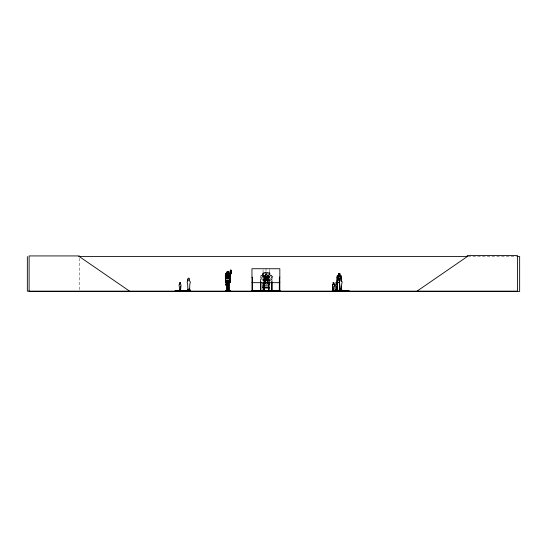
<?xml version="1.0" encoding="UTF-8"?>
<svg xmlns="http://www.w3.org/2000/svg" width="547" height="547" viewBox="0 0 547 547"><rect width="100%" height="100%" fill="white"/><g stroke="black" fill="none" stroke-linecap="round" stroke-linejoin="round"><path stroke-width="0.41" stroke-dasharray="2.73 2.05" d="M263.045 274.703L263.045 276.324L263.011 272.912L269.637 272.782L263.004 272.898M269.555 274.703L269.609 272.898M269.562 269.37L269.555 272.461L263.045 272.515L263.045 269.562M269.555 283.421L269.596 276.495L262.998 276.529L263.045 281.972M269.623 280.228L263.032 280.324M269.692 280.043L263.039 280.208M263.011 276.495L269.562 276.303L269.562 273.103L263.045 273.083M264.939 282.409L265.555 280.761M266.464 277.589L266.498 277.473M271.585 282.409L272.153 280.755M271.818 281.896L272.215 276.153L271.606 275.551L270.512 275.551L270.512 273.835L268.816 273.835L268.871 275.606L268.037 276.18L268.037 279.38L268.885 280.755L270.464 280.755L271.312 279.38L271.312 276.18L270.464 275.606L270.457 273.89L268.871 273.89M268.481 282.409L269.11 280.761M266.888 281.486C269.213 279.141 267.162 278.621 266.519 281.083C265.821 278.485 263.989 279.503 266.177 281.473M265.794 280.522L266.806 280.522M267.668 275.551L267.121 276.16L267.093 281.302L267.066 277.206M264.509 275.551L263.962 276.16L263.962 282.567M264.536 275.606L264.023 276.187L264.023 281.808M263.962 279.503L264.509 278.888L265.678 278.888L265.678 277.172L267.394 277.172M262.957 280.03L269.568 280.037L263.045 279.955M265.739 278.949L264.878 279.517L264.878 282.717M468.102 256.584L516.272 256.584M262.239 273.89L263.818 273.89M267.339 273.89L265.739 273.89L265.739 275.606L264.878 276.18L264.878 279.38L265.739 280.755L267.339 280.755L268.194 279.38L268.194 276.18L267.339 275.606L267.394 273.835L265.678 273.835L265.678 275.551L263.859 275.551M266.02 274.177L267.052 274.177L267.052 274.751L266.02 274.751M262.191 275.551L261.035 275.551L260.502 276.16L260.522 281.302M267.394 275.551L268.823 275.551M261.063 275.606L271.592 275.606M263.011 276.761L269.609 276.727M263.039 276.953L269.562 276.953M260.481 277.206L260.981 277.206M263.934 277.206L264.406 277.206L264.406 281.302M265.534 277.206L265.035 277.206L265.069 281.302M265.739 277.233L267.558 277.206L267.558 281.302L267.531 277.206M269.056 277.206L268.584 277.206L268.584 281.302M271.654 277.206L272.153 277.206M266.02 277.52L267.052 277.52M266.02 278.088L267.052 278.088M267.394 278.888L268.502 278.888L269.11 279.496M264.536 278.949L268.481 278.949M263.045 280.522L269.555 280.522M267.339 278.949L268.194 279.517L268.194 281.917M268.502 275.551L269.11 276.153L269.056 281.808M264.946 275.551L265.555 276.153L265.5 281.302M264.926 275.606L265.5 276.18M264.023 280.755L264.365 281.855L263.962 280.761M267.121 280.761L267.483 281.896M260.557 280.755L260.905 281.855M260.502 280.761L260.857 281.896M272.153 276.18L272.126 281.302M271.681 277.206L271.654 281.302M267.339 282.717L267.339 279.517L265.739 279.517L265.739 282.717M266.177 277.206L266.177 281.397M265.992 268.734L265.992 281.855M260.946 277.206L260.981 281.302M79.329 258.266L79.329 290.3M264.645 279.38L263.804 280.755L262.239 280.755L261.398 279.38L261.398 276.18L262.239 275.606L262.184 273.835L263.873 273.835L263.804 275.606L264.645 276.18L264.645 279.38M263.524 274.177L262.519 274.177L262.519 274.751L263.524 274.751L263.524 274.177M270.184 274.177L269.165 274.177L269.165 274.751L270.184 274.751L270.184 274.177M263.804 276.18L262.239 276.18L262.239 279.38L263.804 279.38L263.804 276.18M267.339 276.18L265.739 276.18L265.739 279.38L267.339 279.38L267.339 276.18M270.464 276.18L268.885 276.18L268.885 279.38L270.464 279.38L270.464 276.18"/><path stroke-width="0.82" d="M227.142 274.416L227.087 272.803L228.803 272.823L228.803 274.362L229.911 274.327L230.519 274.895L230.513 279.025L229.925 280.563L225.897 280.556L225.371 279.025L225.371 274.902L225.918 274.348L227.087 274.368M228.742 274.409L228.749 272.844M230.458 279.018L230.458 274.888M269.562 287.271L263.039 287.271L263.045 285.671M230.287 271.585L230.41 270.703L230.827 273.739L231.422 273.705L230.971 270.649L230.875 271.551L230.287 271.585L230.342 269.979L230.663 271.825L231.258 271.797L231.272 271.175L230.677 271.209L230.663 271.825M230.875 271.551L230.937 269.951L231.258 271.797M225.535 282.635L225.514 281.999L226.308 282.02L226.335 282.519L225.535 282.635L225.514 281.999M226.328 282.655L226.308 282.02M333.937 290.614L334.176 286.136A1.162 0.964 -90 0 0 333.978 284.31L333.868 282.765M336.692 282.642L336.877 284.31A1.162 0.964 -90 0 1 337.075 286.136L336.836 290.614L335.865 290.614L335.708 286.136A1.162 0.964 -90 0 1 335.906 284.31L335.974 282.765M341.362 290.354L341.725 283.633A1.744 1.45 -90 0 0 341.362 280.891L341.424 280.891M180.537 290.614L180.742 286.136A1.162 1.005 -90 0 0 180.537 284.31L180.517 282.902M180.783 286.136L180.572 290.614L179.532 290.614L179.32 286.136A1.162 1.005 -90 0 1 179.532 284.31L179.635 282.765M189.535 290.354L189.857 283.633A1.744 1.545 -90 0 0 189.488 280.891L189.488 279.011A0.868 0.773 -90 0 0 188.715 278.143A0.868 0.773 -90 0 0 187.942 279.011L187.942 280.891A1.744 1.545 -90 0 0 187.628 283.633L187.942 290.354M340.644 289.322L339.96 289.52L340.719 289.561M340.255 289.37L340.726 289.561M339.872 289.493L340.48 289.664M189.365 289.609L188.667 289.397M188.927 289.322C188.961 289.862 188.804 289.158 189.166 289.712M333.014 289.951L333.499 290.013M333.424 289.999L332.979 290.054L333.417 290.17M336.296 289.999L335.879 290.054L336.364 290.047M335.913 290.149L336.296 289.91L335.79 289.848L335.728 290.99M340.713 289.397L340.166 289.438M179.546 282.902L179.566 284.31M180.442 289.931L180.004 290.013L180.606 289.848L180.654 290.99M189.365 289.397L189.276 289.609M189.2 289.52L189.057 289.664M333.13 290.054L333.253 289.951M336.036 290.006L336.125 289.944M340.555 289.719L340.46 289.322M180.469 289.951L180.018 290.054L180.503 290.088M180.291 289.951L180.059 290.177M180.093 289.951L180.442 290.177M230.02 280.119L230.602 278.409M269.11 284.098L268.522 285.808L264.495 285.808L263.962 284.098M335.578 290.881L342.907 291.1M260.94 290.881L259.852 291.107M251.88 291.072L251.893 290.635L279.893 290.71M263.832 291.1L263.88 290.635M265.083 283.346L265.616 283.503L266.245 282.389M180.072 289.978L180.332 289.985M268.194 282.717L267.339 284.091L265.739 284.091L264.878 282.717M333.15 282.642L333.007 284.31A1.162 0.964 -90 0 0 332.808 286.136L333.007 290.614L333.978 290.614M343.256 290.915L349.068 290.731L349.239 291.113L332.289 291.141L332.385 290.382L333.027 290.382L333.027 290.867M333.93 291.141L333.438 291.127L333.834 290.382M336.439 291.059L336.733 290.382M337.711 291.141L337.649 290.867M339.434 291.018L338.682 291.134L339.208 291.113M338.983 291.141L339.044 290.006L340.008 290.006M340.549 290.867L340.815 291.018M340.795 291.004L341.02 290.635M341.896 291.134L342.012 290.006L341.048 290.006L341.055 291.134L341.41 286.225M346.942 290.731L346.914 291.018M348.671 291.018L348.952 291.134M348.897 291.12L335.195 290.99M175.197 291.052L174.903 290.867L178.595 290.99M179.922 291.052L179.614 291.059M180.722 291.127L190.226 291.134L189.72 291.12L190.349 290.915L190.349 290.006L189.501 290.006M181.036 291.141L181.132 290.382L180.537 290.382M183.197 291.134L183.648 291.134M183.587 291.12L183.792 291.018M188.038 290.006L188.065 291.018M188.667 291.127L188.517 291.018M190.52 291.127L181.228 291.141M228.79 271.551L227.19 271.558L227.196 273.274L225.973 273.22L225.432 273.835L225.398 282.601L225.378 281.39L225.959 281.39M333.109 282.642L333.492 282.471M336.008 282.642L336.391 282.471M225.385 282.505L230.595 282.464M230.027 281.37L230.608 281.363L230.581 282.573L230.574 273.801L229.966 273.199L228.858 273.206M417.046 291.141L467.261 256.584L467.261 255.565L517.469 255.565L517.469 291.141L27.35 291.141L27.35 256.584M226.342 273.849L227.196 273.274L227.135 271.503L228.844 271.49L228.796 273.261L229.658 273.828M227.142 274.396L226.287 274.909L226.287 277.787L227.142 279.011L228.742 279.004L229.596 277.767L229.603 274.895L228.742 274.382M225.959 281.473L225.487 281.486M225.904 281.39L225.966 282.58M230.54 281.452L225.419 281.172M230.54 282.567L225.494 282.594M332.754 291.141L332.391 291.059M340.897 291.141L340.521 290.99M175.102 291.141L181.146 291.059M176.182 290.867L176.503 291.141M179.532 291.141L179.621 290.382M188.783 289.301L189.296 289.322M230.232 271.038L230.82 271.011M230.656 272.262L231.251 272.228M230.643 272.878L231.237 272.844M227.149 272.878L228.749 272.871M226 273.281L227.196 273.274M228.796 273.261L229.945 273.254M225.904 273.842L225.432 273.842L225.514 278.43M230.554 273.815L230.082 273.815L230.034 282.56M225.398 274.82L225.87 274.813L225.911 282.58M230.513 274.785L230.041 274.792L230.143 282.573M225.87 274.895L225.371 274.929L225.918 274.375L229.911 274.355L230.458 274.915M230.041 274.868L230.519 274.895M225.938 280.502L229.925 280.563M230.068 281.144L230.649 281.144M225.959 281.705L230.027 281.684M225.959 281.787L230.027 281.767M225.426 282.416L230.656 282.382M78.686 256.584L467.521 256.584M517.086 256.584L519.65 256.584L519.65 291.435L29.114 291.435L29.114 255.928L79.329 255.928L79.329 256.584L129.536 291.141M338.484 273.835L339.933 273.835L339.906 275.551L340.856 275.551L341.355 276.153L341.307 281.302M339.885 273.89L338.531 273.89L338.531 275.606L337.82 276.18L337.82 279.38L338.531 280.755L339.858 280.755M338.511 275.551L337.513 275.551L337.061 276.16L337.068 291.141M337.533 275.606L340.836 275.606M251.948 277.206L252.42 277.206L252.475 291.141M279.832 277.206L279.36 277.206L279.305 291.141M337.068 277.206L337.561 277.206L337.602 291.141M187.942 279.011L187.942 280.891M339.913 279.011L339.974 279.011A0.868 0.725 -90 0 1 340.699 278.143A0.868 0.725 -90 0 1 341.424 279.011L341.362 279.011M339.673 283.633L339.974 290.354L339.619 283.633A1.744 1.45 -90 0 1 339.913 280.891L339.974 280.891M337.533 282.409L339.202 282.409M228.523 291.141L228.523 282.43L229.104 282.43L229.049 291.141M339.202 282.464L337.499 282.464L337.061 280.761L337.567 282.409M251.948 282.676L279.832 282.676M333.978 283.052L333.937 284.31A1.162 0.964 -90 0 1 334.135 286.136L334.176 286.136M263.039 283.421L264.673 283.421M268.604 283.421L269.562 283.421M262.998 283.647L264.645 283.647M268.639 283.647L269.609 283.647M262.998 283.845L264.645 283.845M268.639 283.845L269.609 283.845M264.673 284.064L263.039 284.064L263.039 287.271M268.604 284.064L269.562 284.064M332.966 284.31L333.007 284.31A1.162 0.964 -90 0 0 332.767 286.136L332.966 290.614M262.998 287.49L269.609 287.49M262.998 287.688L269.609 287.688M269.562 287.913L263.039 287.913L263.039 291.004L269.568 291.004M188.845 289.206L188.845 290.731L188.783 289.206L189.549 289.206M333.397 289.944L332.891 289.848L332.918 290.99M337.267 290.382L336.624 290.382L336.644 290.99M225.398 290.512L230.629 290.532M184.742 290.587L185.905 290.587M344.159 290.587L345.321 290.587M225.398 290.731L230.629 290.731M337.608 290.635L337.02 290.635L337.02 291.141M177.228 290.772L177.973 290.772M271.633 290.778L259.921 291.141L260.94 291.072L260.981 282.122M271.791 290.854L272.638 291.1M263.045 290.915L269.555 290.915M225.508 282.136L226.308 282.149M225.535 282.505L226.335 282.519M279.975 291.107L279.886 290.635M269.117 290.854L269.056 282.122M272.057 291.107L272.064 290.635M266.143 291.1L266.204 290.635M265.09 291.1L265.069 290.635M181.46 291.004L186.814 290.915M339.858 275.606L340.569 276.18L340.569 278.58M180.284 282.546L180.558 282.902M266.847 282.389L267.49 283.503L267.989 283.346M264.536 285.753L264.023 282.567M231.272 271.175L231.422 273.705M230.677 271.209L230.827 273.739M225.528 281.172L225.535 282.409M341.841 290.006L341.841 290.731L339.208 290.731L339.208 290.006M341.41 281.302L341.41 277.206L340.918 277.206L340.918 278.84M341.307 286.225L341.307 291.141L341.219 290.006M341.02 277.206L341.02 278.84M340.918 290.635L340.877 291.141M340.528 290.731L340.528 289.206L339.796 289.206L339.796 290.731M340.46 289.206L340.46 290.731M339.974 279.011L339.913 280.891M339.858 273.89L339.885 275.606M338.511 273.835L338.484 275.551M337.458 277.206L337.506 291.141M337.383 290.635L337.383 291.141M337.171 277.206L337.246 291.141M336.275 290.867L336.275 289.848L336.2 290.99M335.926 290.867L335.926 290.382L335.284 290.382L335.29 291.059L335.612 290.854M335.831 289.848L335.817 290.99M335.393 290.382L335.393 290.867M334.367 290.99L334.367 290.382L333.718 290.382L333.718 290.867M334.251 290.382L334.251 290.867L332.494 290.867L332.494 290.382M333.376 289.848L333.328 290.867M279.832 291.141L279.832 268.734L251.948 268.734L252.01 291.141M279.414 290.635L279.414 291.141M278.874 290.71L278.874 291.141M272.153 282.122L272.098 291.141M271.681 282.122L271.743 291.141M271.633 290.635L271.606 291.141M269.001 290.635L269.001 291.141M268.584 282.122L268.632 291.141M268.529 290.635L268.529 291.141M267.558 290.635L267.613 291.141M267.469 290.635L267.421 291.141M267.148 290.635L267.114 291.141M267.066 290.635L267.011 291.141M265.534 291.141L265.5 290.635L265.432 291.141M265.015 290.778L264.98 291.141M264.461 290.635L264.461 291.141M264.406 282.122L264.351 291.141M263.934 282.122L263.989 291.141M260.885 290.635L260.878 291.141M260.584 290.635L260.584 291.141L260.522 282.122M260.427 290.635L260.468 291.141M253.029 290.71L253.029 291.141M252.372 290.635L252.365 291.141M228.995 282.43L228.995 291.141M228.578 282.43L228.632 291.141M227.504 291.134L227.504 282.423L226.923 282.423L226.923 291.134M227.395 282.423L227.395 291.134M226.978 282.423L226.978 291.134M190.171 290.006L190.171 290.731L187.553 290.731L187.553 290.006M189.488 289.206L189.549 290.731M188.216 290.731L188.216 290.006L187.368 290.006L187.368 290.915M181.016 290.382L181.016 290.867L179.259 290.867L179.259 290.382M180.565 289.848L180.537 290.867M180.148 289.848L180.148 290.867M180.107 289.848L180.107 290.867M179.737 290.867L179.737 290.382L179.142 290.382L179.142 290.99M227.142 274.909L227.142 277.78L228.742 277.773L228.742 274.902L227.142 274.909M227.429 273.11L227.429 273.623L228.461 273.616L228.461 273.103L227.429 273.11M225.391 284.098C226.143 286.43 227.361 282.484 225.391 284.098M225.412 284.549C226.102 286.874 227.477 282.963 225.412 284.549M229.446 278.457L228.892 278.512L227.949 277.028C227.299 279.455 225.234 278.614 227.586 276.693C225.316 274.922 227.333 274.013 227.921 276.344C228.489 274.013 230.636 274.881 228.29 276.7L229.446 278.457M228.509 271.838L227.477 271.838L227.484 272.413L228.509 272.406L228.509 271.838M339.619 274.177L338.764 274.177L338.764 274.751L339.619 274.751L339.619 274.177M339.858 276.18L338.531 276.18L338.531 279.38L339.858 279.38L339.858 276.18M265.992 291.141L265.999 290.635L265.938 291.141"/></g></svg>
